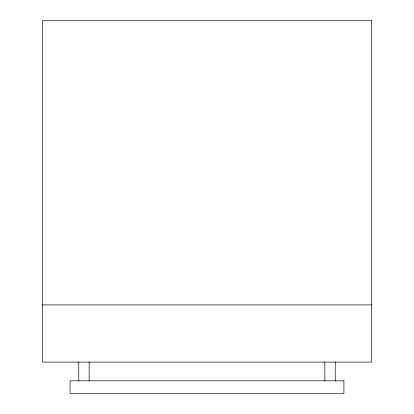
<?xml version="1.0" encoding="UTF-8"?>
<svg xmlns="http://www.w3.org/2000/svg" width="414" height="414" viewBox="0 0 414 414"><rect width="100%" height="100%" fill="white"/><g stroke="black" fill="none" stroke-linecap="round" stroke-linejoin="round"><path stroke-width="0.62" d="M42.363 304.916L371.637 304.916M335.242 362.043L335.242 380.885M324.845 362.043L324.845 380.885M89.155 362.043L89.155 380.885M78.758 362.043L78.758 380.885M371.637 20.7L42.363 20.7L42.363 362.105L371.637 362.105L371.637 20.7M343.91 380.823L70.09 380.823L70.09 393.3L343.91 393.3L343.91 380.823"/></g></svg>
